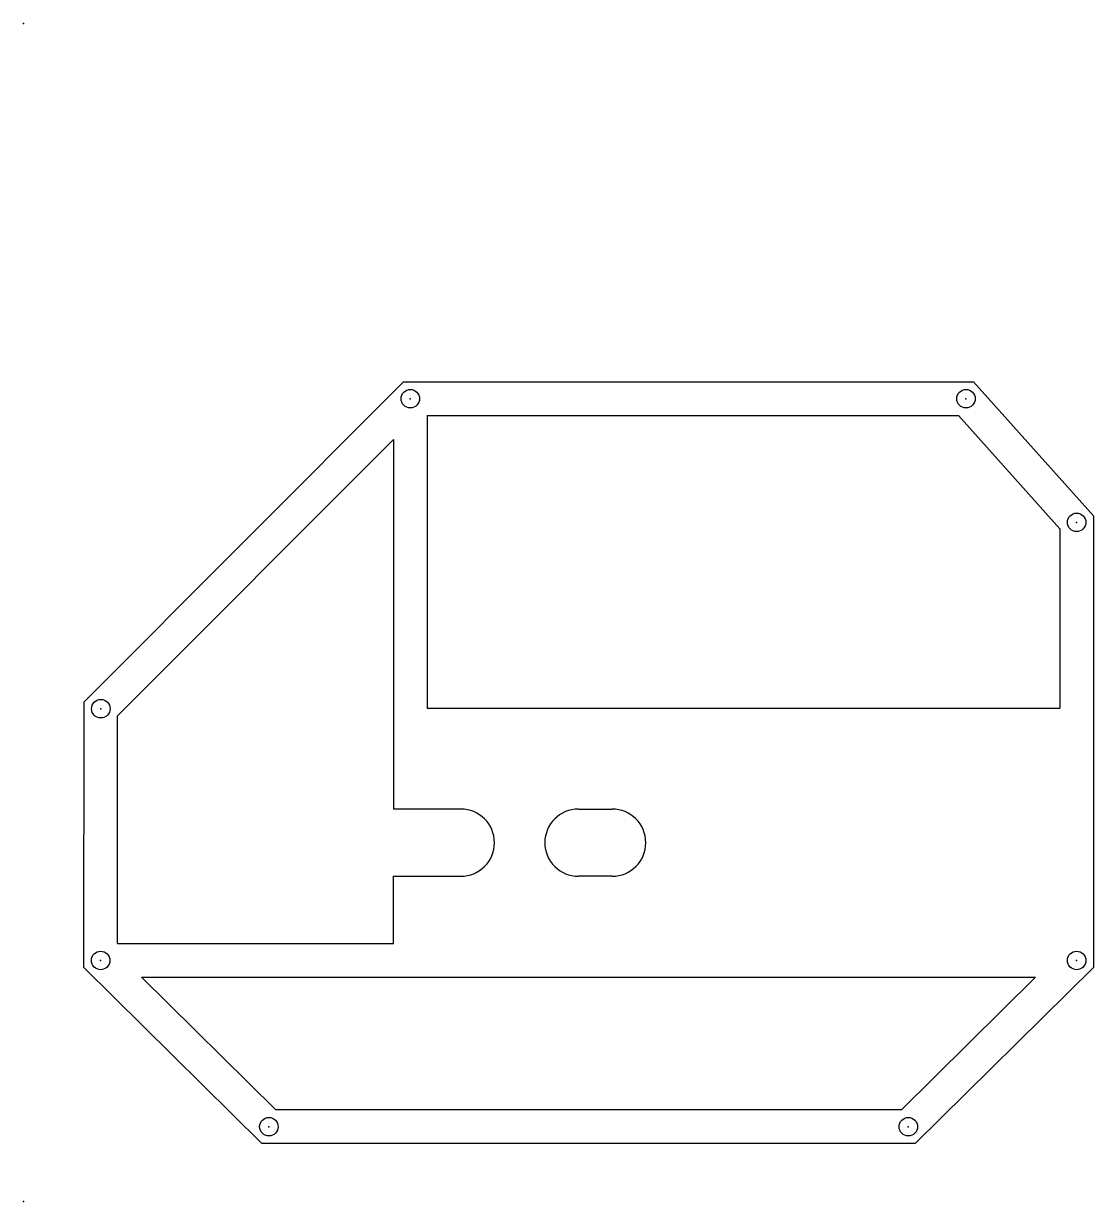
# Model space of a CAD drawing. Header units: millimetres. Extents: x 0 to 63.6, y 0 to 70.
import ezdxf

# ---------------------------------------------------------------- set-up
doc = ezdxf.new("R2010")
doc.units = ezdxf.units.MM
doc.header["$MEASUREMENT"] = 0
doc.layers.add('铜豆外框加长版 v3_Sketch2', color=7, linetype='Continuous')

msp = doc.modelspace()

# ---------------------------------------------------------------- linework, layer by layer
at = {"layer": '铜豆外框加长版 v3_Sketch2'}
for p, q in [((22.569, 48.707), (3.592, 29.695)), ((22.569, 48.707), (56.451, 48.707)), ((56.451, 48.707), (63.579, 40.738)), ((23.983, 46.707), (55.556, 46.707)), ((23.983, 46.707), (23.983, 29.321)), ((55.556, 46.707), (61.579, 39.974)), ((21.983, 45.29), (5.591, 28.867)), ((21.983, 45.29), (21.983, 23.321)), ((63.579, 40.738), (63.579, 13.904)), ((61.579, 39.974), (61.579, 29.321)), ((3.579, 13.904), (3.592, 29.695)), ((5.58, 15.321), (5.591, 28.867)), ((23.983, 29.321), (61.579, 29.321)), ((25.983, 23.321), (21.983, 23.321)), ((32.977, 23.321), (34.977, 23.321)), ((21.983, 15.321), (21.983, 19.321)), ((21.983, 19.321), (25.983, 19.321)), ((34.977, 19.321), (32.977, 19.321)), ((5.58, 15.321), (21.983, 15.321)), ((14.169, 3.44), (3.579, 13.904)), ((7.014, 13.321), (60.145, 13.321)), ((14.99, 5.44), (7.014, 13.321)), ((60.145, 13.321), (52.169, 5.44)), ((63.579, 13.904), (52.99, 3.44)), ((52.169, 5.44), (14.99, 5.44)), ((52.99, 3.44), (14.169, 3.44))]:
    msp.add_line(p, q, dxfattribs=at)
for centre in [(22.983, 47.707), (56.004, 47.707), (62.579, 40.356), (4.592, 29.281), (4.579, 14.321), (62.579, 14.321), (14.579, 4.44), (52.579, 4.44)]:
    msp.add_circle(centre, 0.55, dxfattribs=at)
for centre, start, end in [((25.983, 21.321), 360, 90), ((32.977, 21.321), 90, 180), ((34.977, 21.321), 0, 90), ((25.983, 21.321), 270, 360), ((32.977, 21.321), 180, 270), ((34.977, 21.321), 270, 360)]:
    msp.add_arc(centre, 2, start, end, dxfattribs=at)
for p in [(0, 70), (22.983, 47.707), (56.004, 47.707), (62.579, 40.356), (4.592, 29.281), (4.579, 14.321), (62.579, 14.321), (14.579, 4.44), (52.579, 4.44), (0, 0)]:
    msp.add_point(p, dxfattribs=at)

doc.saveas('drawing.dxf')
